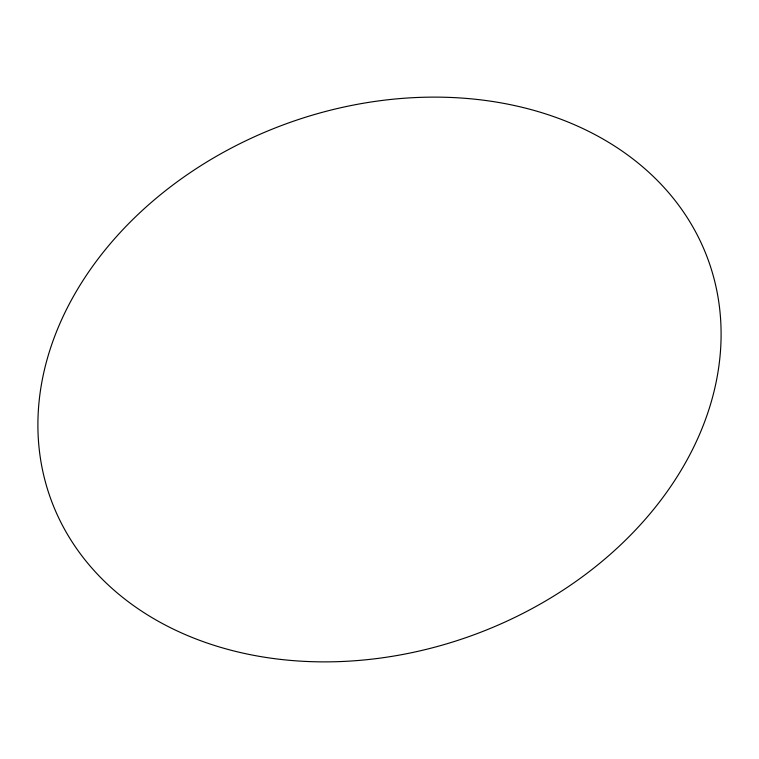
<?xml version="1.0" encoding="UTF-8"?>
<svg xmlns="http://www.w3.org/2000/svg" width="759" height="759" viewBox="0 0 759 759"><rect width="100%" height="100%" fill="white"/><g stroke="black" fill="none" stroke-linecap="round" stroke-linejoin="round"><path stroke-width="1.14" d="M280.802 659.429A349.757 272.196 -20 0 0 712.065 271.646A349.757 272.196 -20 0 0 145.633 207.425A349.757 272.196 -20 0 0 280.802 659.429"/></g></svg>
